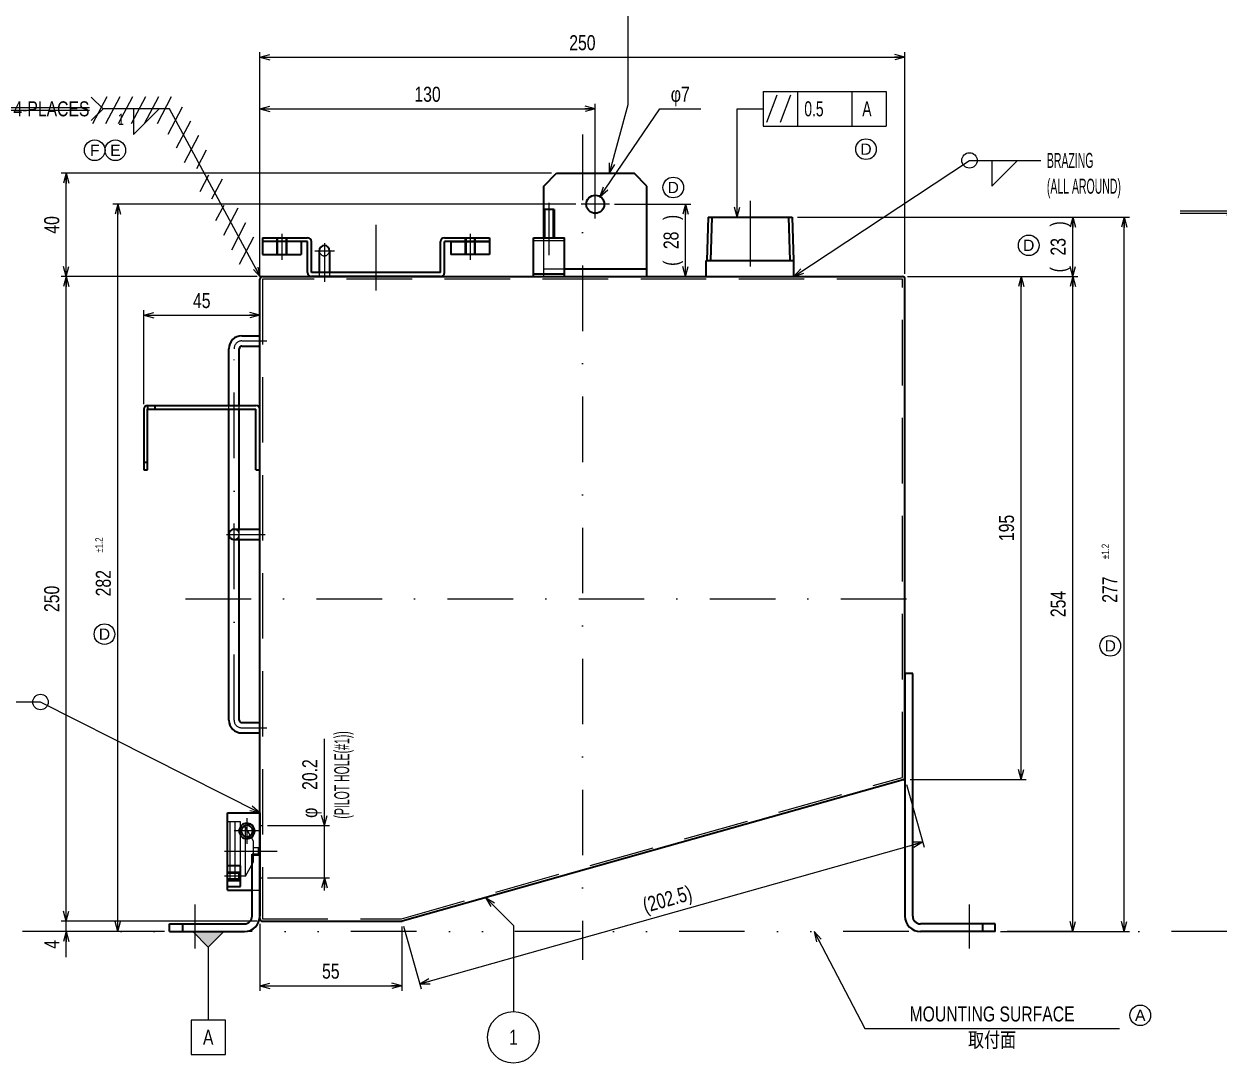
# Model space of a CAD drawing. Header units: millimetres. Extents: x 10 to 832, y 7 to 590.
# Drawn here: x 226.8 to 458.4, y 195 to 396.5 of the extents above; entities that cross this region are included whole.
import ezdxf
from ezdxf.enums import TextEntityAlignment as Align

# ---------------------------------------------------------------- set-up
doc = ezdxf.new("R2010")
doc.units = ezdxf.units.MM
for name, pattern in [('DASHDOT', [25.3, 12.7, -6.3, 0, -6.3]), ('DASHED', [19, 12.7, -6.3]), ('DIVIDE', [31.6, 12.7, -6.3, 0, -6.3, 0, -6.3])]:
    doc.linetypes.add(name, pattern=pattern)
for name, color, linetype in [('GR1_01', 7, 'Continuous'), ('GR1_02', 7, 'Continuous'), ('GR1_03', 7, 'Continuous'), ('GR1_04', 7, 'Continuous'), ('GR1_05', 7, 'Continuous'), ('GR1_06', 7, 'Continuous'), ('GR1_15', 7, 'Continuous'), ('GR1_16', 7, 'Continuous')]:
    doc.layers.add(name, color=color, linetype=linetype)
doc.styles.add('HG丸ｺﾞｼｯｸM-PRO', font='')
doc.styles.get('HG丸ｺﾞｼｯｸM-PRO').set_extended_font_data('HG丸ｺﾞｼｯｸM-PRO')

# ---------------------------------------------------------------- blocks, each defined once
blk = doc.blocks.new('BLKF025')
at = {"layer": 'GR1_01', "color": 3, "linetype": 'Continuous', "lineweight": 35}
for p, q in [((273, 347.5), (397, 347.5)), ((272.5, 223), (272.5, 347)), ((397.5, 250.38), (397.5, 347)), ((397.14, 249.9), (300.07, 222.52)), ((273, 222.5), (299.93, 222.5))]:
    blk.add_line(p, q, dxfattribs=at)
at = {"layer": 'GR1_01', "color": 4, "linetype": 'DASHED', "lineweight": 13}
for p, q in [((397, 347), (273, 347)), ((273, 347), (273, 223)), ((397, 250.38), (397, 347)), ((299.93, 223), (397, 250.38)), ((273, 223), (299.93, 223))]:
    blk.add_line(p, q, dxfattribs=at)
at = {"layer": 'GR1_01', "color": 3, "linetype": 'Continuous', "lineweight": 35}
for centre, start, end in [((273, 347), 90, 180), ((397, 347), 0, 90), ((397, 250.38), 285.7512, 0), ((273, 223), 180, 270), ((299.93, 223), 270, 285.7512)]:
    blk.add_arc(centre, 0.5, start, end, dxfattribs=at)
blk = doc.blocks.new('BLKF030')
at = {"layer": 'GR1_02', "color": 3, "linetype": 'Continuous', "lineweight": 35}
for p, q in [((271, 223.5), (271, 235.5)), ((271, 235.5), (272.5, 235.5)), ((272.5, 235.5), (272.5, 223.5)), ((255, 222), (269.5, 222)), ((255, 220.5), (255, 222)), ((255, 220.5), (269.5, 220.5)), ((257.5, 222), (257.5, 220.5))]:
    blk.add_line(p, q, dxfattribs=at)
at = {"layer": 'GR1_02', "color": 4, "linetype": 'DASHDOT', "lineweight": 13}
blk.add_line((260, 217.25), (260, 225.73), dxfattribs=at)
at = {"layer": 'GR1_02', "color": 3, "linetype": 'Continuous', "lineweight": 35}
for radius in [1.5, 3]:
    blk.add_arc((269.5, 223.5), radius, 270, 0, dxfattribs=at)
blk = doc.blocks.new('BLKF031')
at = {"layer": 'GR1_02', "color": 3, "linetype": 'Continuous', "lineweight": 35}
for p, q in [((397.5, 270.5), (397.5, 223.5)), ((399, 270.5), (397.5, 270.5)), ((399, 223.5), (399, 270.5)), ((415, 222), (400.5, 222)), ((415, 220.5), (400.5, 220.5)), ((412.5, 222), (412.5, 220.5)), ((415, 220.5), (415, 222))]:
    blk.add_line(p, q, dxfattribs=at)
at = {"layer": 'GR1_02', "color": 4, "linetype": 'DASHDOT', "lineweight": 13}
blk.add_line((410, 217.25), (410, 225.73), dxfattribs=at)
at = {"layer": 'GR1_02', "color": 3, "linetype": 'Continuous', "lineweight": 35}
for radius in [3, 1.5]:
    blk.add_arc((400.5, 223.5), radius, 180, 270, dxfattribs=at)
blk = doc.blocks.new('BLKF033')
at = {"layer": 'GR1_02', "color": 3, "linetype": 'Continuous', "lineweight": 35}
for p, q in [((327.5, 365), (330, 367.5)), ((330, 367.5), (345, 367.5)), ((347.5, 365), (345, 367.5)), ((327.5, 355), (327.5, 365)), ((347.5, 347.5), (347.5, 365)), ((327.5, 347.5), (347.5, 347.5)), ((331.5, 349), (347.5, 349))]:
    blk.add_line(p, q, dxfattribs=at)
at = {"layer": 'GR1_02', "color": 4, "linetype": 'DASHDOT', "lineweight": 13}
for p, q in [((337.5, 358.75), (337.5, 364.25)), ((340.25, 361.5), (334.75, 361.5))]:
    blk.add_line(p, q, dxfattribs=at)
at = {"layer": 'GR1_02', "color": 4, "linetype": 'DASHED', "lineweight": 13}
for p, q in [((327.5, 347.5), (327.5, 355)), ((327.5, 349), (331.5, 349))]:
    blk.add_line(p, q, dxfattribs=at)
at = {"layer": 'GR1_02', "color": 3, "linetype": 'Continuous', "lineweight": 35}
blk.add_circle((337.5, 361.5), 1.75, dxfattribs=at)
blk = doc.blocks.new('BLKF034')
at = {"layer": 'GR1_03', "color": 4, "linetype": 'DASHDOT', "lineweight": 13}
blk.add_line((367.5, 362.16), (367.5, 345), dxfattribs=at)
at = {"layer": 'GR1_03', "color": 3, "linetype": 'Continuous', "lineweight": 35}
for p, q in [((359.35, 359), (359.09, 350.6)), ((359.35, 359), (375.65, 359)), ((360.09, 359), (359.83, 350.6)), ((374.91, 359), (375.17, 350.6)), ((375.65, 359), (375.91, 350.6)), ((359, 347.5), (359, 350.6)), ((359, 350.6), (376, 350.6)), ((376, 347.5), (376, 350.6))]:
    blk.add_line(p, q, dxfattribs=at)
blk = doc.blocks.new('FXTIP_ARROW_S')
at = {"color": 0, "linetype": 'Continuous', "lineweight": -2}
for q in [(-1, 0), (-0.97, 0.26), (-0.97, -0.26)]:
    blk.add_line((0, 0), q, dxfattribs=at)
blk = doc.blocks.new('FXTIP_ARROW_E')
at = {"color": 0, "linetype": 'Continuous', "lineweight": -2}
for q in [(-1, 0), (-0.97, 0.26), (-0.97, -0.26)]:
    blk.add_line((0, 0), q, dxfattribs=at)
blk = doc.blocks.new('BLKF041')
at = {"layer": 'GR1_02', "color": 3, "linetype": 'Continuous', "lineweight": 35}
for p, q in [((250.75, 322.5), (271.75, 322.5)), ((250.75, 322.5), (250.75, 321.75)), ((252.25, 321.75), (252.25, 322.5)), ((250, 321.75), (250, 310)), ((250.75, 321.75), (271.75, 321.75)), ((250.75, 310), (250.75, 321.75)), ((271.75, 310), (271.75, 321.75)), ((272.5, 310), (272.5, 321.75)), ((250, 311.5), (250.75, 311.5)), ((250, 310), (250.75, 310)), ((271.75, 310), (272.5, 310))]:
    blk.add_line(p, q, dxfattribs=at)
for centre, start, end in [((250.75, 321.75), 90, 180), ((271.75, 321.75), 0, 90)]:
    blk.add_arc(centre, 0.75, start, end, dxfattribs=at)
blk = doc.blocks.new('BLKF044')
at = {"layer": 'GR1_06', "color": 3, "linetype": 'Continuous', "lineweight": 35}
for p, q in [((266.25, 228.5), (266.25, 243.5)), ((266.25, 243.5), (272.5, 243.5)), ((272.5, 243.5), (272.5, 228.5)), ((268.75, 233.245544), (266.25, 233.245544)), ((268.75, 229.245544), (268.75, 233.245544)), ((266.25, 229.245544), (268.75, 229.245544)), ((266.25, 228.5), (271, 228.5))]:
    blk.add_line(p, q, dxfattribs=at)
at = {"layer": 'GR1_06', "color": 4, "linetype": 'DASHED', "lineweight": 13}
for p, q in [((268.75, 241.75), (266.25, 241.75)), ((266.75, 230.25), (266.75, 241.75)), ((267.75, 230.25), (267.75, 241.75)), ((268.75, 230.25), (268.75, 241.75)), ((269.75, 240.75), (268.75, 240.75)), ((269.75, 231.25), (269.75, 240.75)), ((271.25, 238), (269.75, 240.75)), ((271.25, 234), (271.25, 238)), ((272.25, 236.75), (271.25, 236.75)), ((272.25, 235.25), (272.25, 236.75)), ((269.75, 231.25), (271.25, 234)), ((272.25, 235.25), (271.25, 235.25)), ((266.25, 233.245544), (266.25, 229.245544)), ((268.75, 231.995544), (266.25, 231.995544)), ((268.75, 231.745544), (266.25, 231.745544)), ((268.4, 230.25), (268.4, 231.995544)), ((268.75, 230.745544), (266.25, 230.745544)), ((268.75, 230.495544), (266.25, 230.495544)), ((268.75, 230.25), (266.25, 230.25)), ((269.75, 231.25), (268.75, 231.25)), ((271, 228.5), (272.5, 228.5))]:
    blk.add_line(p, q, dxfattribs=at)
at = {"layer": 'GR1_06', "color": 4, "linetype": 'DASHDOT', "lineweight": 13}
for p, q in [((270, 242.5), (270, 237.5)), ((272.5, 240), (267.5, 240)), ((275.83568, 236), (265.626224, 236)), ((269.140006, 231.245544), (265.668995, 231.245544))]:
    blk.add_line(p, q, dxfattribs=at)
at = {"layer": 'GR1_06', "color": 3, "linetype": 'Continuous', "lineweight": 35}
for radius, start, end in [(1.5, 48.189685, 311.810315), (1.125, 27.266044, 332.733956), (1.5, 311.810315, 48.189685), (1.125, 332.733956, 27.266044)]:
    blk.add_arc((270, 240), radius, start, end, dxfattribs=at)
blk = doc.blocks.new('BLKF048')
at = {"layer": 'GR1_02', "color": 4, "linetype": 'DASHDOT', "lineweight": 13}
blk.add_line((328.5, 361.78), (328.5, 351.65), dxfattribs=at)
at = {"layer": 'GR1_02', "color": 3, "linetype": 'Continuous', "lineweight": 35}
for p, q in [((327.5, 360.5), (327.5, 355)), ((329.5, 360.5), (327.5, 360.5)), ((329.5, 360.5), (329.5, 355)), ((325.5, 347.5), (325.5, 355)), ((325.5, 355), (331.5, 355)), ((331.5, 347.5), (331.5, 355)), ((325.5, 348), (331.5, 348))]:
    blk.add_line(p, q, dxfattribs=at)
at = {"layer": 'GR1_02', "color": 4, "linetype": 'Continuous', "lineweight": 13}
for p, q in [((327.75, 360.5), (327.75, 355)), ((329.25, 360.5), (329.25, 355))]:
    blk.add_line(p, q, dxfattribs=at)
at = {"layer": 'GR1_02', "color": 4, "linetype": 'DASHED', "lineweight": 13}
blk.add_line((325.5, 354.5), (331.5, 354.5), dxfattribs=at)
blk = doc.blocks.new('BLKF058')
at = {"layer": 'GR1_04', "color": 4, "linetype": 'DASHDOT', "lineweight": 13}
for p, q in [((267.5, 295.66), (267.5, 299.48)), ((266.04, 297.5), (273.56, 297.5))]:
    blk.add_line(p, q, dxfattribs=at)
at = {"layer": 'GR1_04', "color": 3, "linetype": 'Continuous', "lineweight": 35}
for p, q in [((267.5, 298.5), (272.5, 298.5)), ((267.5, 296.5), (272.5, 296.5))]:
    blk.add_line(p, q, dxfattribs=at)
blk.add_arc((267.5, 297.5), 1, 90, 270, dxfattribs=at)
at = {"layer": 'GR1_04', "color": 4, "linetype": 'DASHED', "lineweight": 13}
blk.add_arc((267.5, 297.5), 1, 270, 90, dxfattribs=at)
blk = doc.blocks.new('BLKF061')
at = {"layer": 'GR1_04', "color": 4, "linetype": 'DASHDOT', "lineweight": 13}
for p, q in [((283.16, 352.5), (286.98, 352.5)), ((285, 353.96), (285, 346.44))]:
    blk.add_line(p, q, dxfattribs=at)
at = {"layer": 'GR1_04', "color": 3, "linetype": 'Continuous', "lineweight": 35}
for p, q in [((284, 352.5), (284, 348.25)), ((286, 352.5), (286, 348.25))]:
    blk.add_line(p, q, dxfattribs=at)
at = {"layer": 'GR1_04', "color": 4, "linetype": 'DASHED', "lineweight": 13}
for p, q in [((284, 348.25), (284, 347.5)), ((286, 348.25), (286, 347.5))]:
    blk.add_line(p, q, dxfattribs=at)
at = {"layer": 'GR1_04', "color": 3, "linetype": 'Continuous', "lineweight": 35}
blk.add_arc((285, 352.5), 1, 0, 180, dxfattribs=at)
at = {"layer": 'GR1_04', "color": 4, "linetype": 'DASHED', "lineweight": 13}
blk.add_arc((285, 352.5), 1, 180, 0, dxfattribs=at)
blk = doc.blocks.new('BLKF062')
at = {"layer": 'GR1_04', "color": 3, "linetype": 'Continuous', "lineweight": 35}
for p, q in [((269, 336), (272.5, 336)), ((266.5, 322.5), (266.5, 333.5)), ((268.5, 322.5), (268.5, 333.5)), ((269, 334), (272.5, 334)), ((266.5, 261.5), (266.5, 321.75)), ((268.5, 298.5), (268.5, 321.75)), ((268.5, 261.5), (268.5, 296.5)), ((269, 261), (272.5, 261)), ((269, 259), (272.5, 259))]:
    blk.add_line(p, q, dxfattribs=at)
at = {"layer": 'GR1_04', "color": 4, "linetype": 'DASHDOT', "lineweight": 13}
for p, q in [((267.5, 261.5), (267.5, 333.5)), ((269, 335), (273.86, 335)), ((269, 260), (273.86, 260))]:
    blk.add_line(p, q, dxfattribs=at)
at = {"layer": 'GR1_04', "color": 4, "linetype": 'DASHED', "lineweight": 13}
for p, q in [((266.5, 321.75), (266.5, 322.5)), ((268.5, 321.75), (268.5, 322.5)), ((268.5, 296.5), (268.5, 298.5))]:
    blk.add_line(p, q, dxfattribs=at)
at = {"layer": 'GR1_04', "color": 3, "linetype": 'Continuous', "lineweight": 35}
for centre, radius, start, end in [((269, 333.5), 2.5, 90, 180), ((269, 333.5), 0.5, 90, 180), ((269, 261.5), 2.5, 180, 270), ((269, 261.5), 0.5, 180, 270)]:
    blk.add_arc(centre, radius, start, end, dxfattribs=at)
at = {"layer": 'GR1_04', "color": 4, "linetype": 'DASHDOT', "lineweight": 13}
for centre, start, end in [((269, 333.5), 90, 180), ((269, 261.5), 180, 270)]:
    blk.add_arc(centre, 1.5, start, end, dxfattribs=at)
blk = doc.blocks.new('BLKF157')
at = {"layer": 'GR1_02', "color": 3, "linetype": 'Continuous', "lineweight": 35}
for p, q in [((273, 355), (281.75, 355)), ((273, 355), (273, 354.25)), ((308.25, 355), (317, 355)), ((317, 355), (317, 354.25)), ((281.75, 354.25), (273, 354.25)), ((281.75, 348.25), (281.75, 354.25)), ((282.5, 348.25), (282.5, 354.25)), ((307.5, 348.25), (307.5, 354.25)), ((317, 354.25), (308.25, 354.25)), ((308.25, 348.25), (308.25, 354.25)), ((307.5, 348.25), (282.5, 348.25)), ((307.5, 347.5), (282.5, 347.5))]:
    blk.add_line(p, q, dxfattribs=at)
for centre, start, end in [((281.75, 354.25), 0, 90), ((308.25, 354.25), 90, 180), ((282.5, 348.25), 180, 270), ((307.5, 348.25), 270, 360)]:
    blk.add_arc(centre, 0.75, start, end, dxfattribs=at)
blk = doc.blocks.new('BLKF158')
at = {"layer": 'GR1_02', "color": 3, "linetype": 'Continuous', "lineweight": 35}
for p, q in [((309.5, 354.25), (317, 354.25)), ((309.5, 354.25), (309.5, 351.75)), ((317, 354.25), (317, 351.75)), ((317, 351.75), (309.5, 351.75))]:
    blk.add_line(p, q, dxfattribs=at)
blk = doc.blocks.new('BLKF159')
at = {"layer": 'GR1_02', "color": 3, "linetype": 'Continuous', "lineweight": 35}
for p, q in [((280.5, 354.25), (273, 354.25)), ((273, 354.25), (273, 351.75)), ((280.5, 354.25), (280.5, 351.75)), ((273, 351.75), (280.5, 351.75))]:
    blk.add_line(p, q, dxfattribs=at)
blk = doc.blocks.new('BLKF156')
at = {"layer": 'GR1_02', "color": 4, "linetype": 'DASHDOT', "lineweight": 13}
for p, q in [((295, 357.5), (295, 342.5)), ((276.75, 355.79), (276.75, 350.72)), ((313.25, 355.79), (313.25, 350.72))]:
    blk.add_line(p, q, dxfattribs=at)
at = {"layer": 'GR1_02', "color": 3, "linetype": 'Continuous', "lineweight": 35}
for name in ['BLKF157', 'BLKF159', 'BLKF158']:
    blk.add_blockref(name, (0, 0), dxfattribs=at)
blk = doc.blocks.new('BLKF160')
at = {"layer": 'GR1_02', "color": 4, "linetype": 'DASHED', "lineweight": 13}
for p, q in [((275.75, 355), (275.75, 351.75)), ((275.95, 355), (275.95, 351.75)), ((277.55, 355), (277.55, 351.75)), ((277.75, 355), (277.75, 351.75))]:
    blk.add_line(p, q, dxfattribs=at)
blk = doc.blocks.new('BLKF161')
at = {"layer": 'GR1_02', "color": 4, "linetype": 'DASHED', "lineweight": 13}
for p, q in [((312.25, 355), (312.25, 351.75)), ((312.45, 355), (312.45, 351.75)), ((314.05, 355), (314.05, 351.75)), ((314.25, 355), (314.25, 351.75))]:
    blk.add_line(p, q, dxfattribs=at)
blk = doc.blocks.new('BLKF155')
at = {"layer": 'GR1_02', "color": 3, "linetype": 'DASHDOT', "lineweight": 13}
blk.add_blockref('BLKF156', (0, 0), dxfattribs=at)
at = {"layer": 'GR1_02', "color": 4, "linetype": 'DASHED', "lineweight": 13}
for name in ['BLKF160', 'BLKF161']:
    blk.add_blockref(name, (0, 0), dxfattribs=at)
blk = doc.blocks.new('BLKF179')
at = {"layer": 'GR1_05', "color": 4, "linetype": 'Continuous', "lineweight": 13}
blk.add_circle((437.28, 275.89), 2, dxfattribs=at)
at = {"layer": 'GR1_05', "color": 4, "linetype": 'Continuous', "lineweight": 13, "style": 'HG丸ｺﾞｼｯｸM-PRO', "width": 1.042833}
blk.add_text('D', height=2.18, dxfattribs=at).set_placement((437.28, 275.89), align=Align.MIDDLE_CENTER)
blk = doc.blocks.new('BLKF180')
at = {"layer": 'GR1_05', "color": 4, "linetype": 'Continuous', "lineweight": 13}
blk.add_circle((242.4, 278.16), 2, dxfattribs=at)
at = {"layer": 'GR1_05', "color": 4, "linetype": 'Continuous', "lineweight": 13, "style": 'HG丸ｺﾞｼｯｸM-PRO', "width": 1.042833}
blk.add_text('D', height=2.18, dxfattribs=at).set_placement((242.4, 278.16), align=Align.MIDDLE_CENTER)
blk = doc.blocks.new('BLKF183')
at = {"layer": 'GR1_05', "color": 4, "linetype": 'Continuous', "lineweight": 13}
blk.add_circle((389.95, 372.18), 2, dxfattribs=at)
at = {"layer": 'GR1_05', "color": 4, "linetype": 'Continuous', "lineweight": 13, "style": 'HG丸ｺﾞｼｯｸM-PRO', "width": 1.042833}
blk.add_text('D', height=2.18, dxfattribs=at).set_placement((389.95, 372.18), align=Align.MIDDLE_CENTER)
blk = doc.blocks.new('BLKF186')
at = {"layer": 'GR1_05', "color": 4, "linetype": 'Continuous', "lineweight": 13}
blk.add_circle((443.09, 204.26), 2, dxfattribs=at)
at = {"layer": 'GR1_05', "color": 4, "linetype": 'Continuous', "lineweight": 13, "style": 'HG丸ｺﾞｼｯｸM-PRO', "width": 1.042301}
blk.add_text('A', height=2.18, dxfattribs=at).set_placement((443.09, 204.26), align=Align.MIDDLE_CENTER)
blk = doc.blocks.new('BLKF188')
at = {"layer": 'GR1_05', "color": 4, "linetype": 'Continuous', "lineweight": 13}
blk.add_circle((352.6, 364.75), 2, dxfattribs=at)
at = {"layer": 'GR1_05', "color": 4, "linetype": 'Continuous', "lineweight": 13, "style": 'HG丸ｺﾞｼｯｸM-PRO', "width": 1.042833}
blk.add_text('D', height=2.18, dxfattribs=at).set_placement((352.6, 364.75), align=Align.MIDDLE_CENTER)
blk = doc.blocks.new('BLKF200')
at = {"layer": 'GR1_16', "color": 4, "linetype": 'Continuous', "lineweight": 13}
for p, q in [((370, 383.33), (370, 376.67)), ((370, 383.33), (393.89, 383.33)), ((372.67, 382.67), (370.67, 377.33)), ((375.33, 382.67), (373.33, 377.33)), ((376.67, 383.33), (376.67, 376.67)), ((387.23, 383.33), (387.23, 376.67)), ((393.89, 383.33), (393.89, 376.67)), ((365, 359), (365, 380)), ((365, 380), (370, 380)), ((370, 376.67), (393.89, 376.67))]:
    blk.add_line(p, q, dxfattribs=at)
at = {"layer": 'GR1_16', "color": 4, "linetype": 'Continuous', "lineweight": 13, "xscale": 2, "yscale": 2, "rotation": 270}
blk.add_blockref('FXTIP_ARROW_S', (365, 359), dxfattribs=at)
at = {"layer": 'GR1_16', "color": 3, "linetype": 'Continuous', "lineweight": 35, "style": 'HG丸ｺﾞｼｯｸM-PRO'}
for s, height, width, p in [('0.5', 2.909, 0.690948, (378, 380)), ('A', 2.91, 0.693205, (389.23, 380))]:
    blk.add_text(s, height=height, dxfattribs=dict(at, width=width)).set_placement(p, align=Align.MIDDLE_LEFT)
blk = doc.blocks.new('BLKF201')
at = {"layer": 'GR1_05', "color": 4, "linetype": 'Continuous', "lineweight": 13}
blk.add_circle((421.48, 353.54), 2, dxfattribs=at)
at = {"layer": 'GR1_05', "color": 4, "linetype": 'Continuous', "lineweight": 13, "style": 'HG丸ｺﾞｼｯｸM-PRO', "width": 1.042833}
blk.add_text('D', height=2.18, dxfattribs=at).set_placement((421.48, 353.54), align=Align.MIDDLE_CENTER)
blk = doc.blocks.new('BLKF218')
at = {"layer": 'GR1_05', "color": 4, "linetype": 'Continuous', "lineweight": 13}
blk.add_circle((244.5, 371.97), 2, dxfattribs=at)
at = {"layer": 'GR1_05', "color": 4, "linetype": 'Continuous', "lineweight": 13, "style": 'HG丸ｺﾞｼｯｸM-PRO', "width": 1.04259}
blk.add_text('E', height=2.18, dxfattribs=at).set_placement((244.5, 371.97), align=Align.MIDDLE_CENTER)
blk = doc.blocks.new('BLKF221')
at = {"layer": 'GR1_05', "color": 4, "linetype": 'Continuous', "lineweight": 13}
blk.add_circle((240.5, 371.97), 2, dxfattribs=at)
at = {"layer": 'GR1_05', "color": 4, "linetype": 'Continuous', "lineweight": 13, "style": 'HG丸ｺﾞｼｯｸM-PRO', "width": 1.042153}
blk.add_text('F', height=2.18, dxfattribs=at).set_placement((240.5, 371.97), align=Align.MIDDLE_CENTER)
blk = doc.blocks.new('BLKF224')
at = {"layer": 'GR1_05', "color": 4, "linetype": 'Continuous', "lineweight": 13}
for p, q in [((474.83, 362.29), (477.12, 360)), ((477.85, 362.35), (475.08, 357.07)), ((480.35, 362.35), (477.58, 357.07)), ((482.85, 362.35), (480.08, 357.07)), ((485.35, 362.35), (482.58, 357.07)), ((487.85, 362.35), (485.08, 357.07)), ((490.35, 362.35), (487.58, 357.07)), ((450.8, 360.25), (474.48, 360.25)), ((450.8, 359.75), (474.48, 359.75)), ((474.83, 357.71), (477.12, 360)), ((490, 360), (477.12, 360)), ((483.02, 360), (483.02, 355)), ((483.02, 355), (488.02, 360)), ((492.5, 360), (489.73, 354.72)), ((498.91, 347.37), (490, 360)), ((495.01, 357.1), (492.24, 351.83)), ((497.31, 354.25), (494.54, 348.97)), ((499.52, 351.74), (496.76, 346.46))]:
    blk.add_line(p, q, dxfattribs=at)
at = {"layer": 'GR1_05', "color": 4, "linetype": 'Continuous', "lineweight": 13, "xscale": 2, "yscale": 2, "rotation": 305.2093852488824}
blk.add_blockref('FXTIP_ARROW_S', (498.91, 347.37), dxfattribs=at)
at = {"layer": 'GR1_05', "color": 3, "linetype": 'Continuous', "lineweight": 35, "style": 'HG丸ｺﾞｼｯｸM-PRO', "width": 0.78274}
blk.add_text('4-PLACES', height=2.909, dxfattribs=at).set_placement((474.48, 360), align=Align.MIDDLE_RIGHT)
at = {"layer": 'GR1_05', "color": 3, "linetype": 'Continuous', "lineweight": 35, "style": 'HG丸ｺﾞｼｯｸM-PRO', "width": 0.691275}
blk.add_text('1', height=2.18, dxfattribs=at).set_placement((480.59, 357.96), align=Align.MIDDLE_CENTER)
blk = doc.blocks.new('BLKF225')
at = {"layer": 'GR1_05', "color": 4, "linetype": 'Continuous', "lineweight": 13}
for p, q in [((239.83, 382.29), (242.12, 380)), ((242.85, 382.35), (240.08, 377.07)), ((245.35, 382.35), (242.58, 377.07)), ((247.85, 382.35), (245.08, 377.07)), ((250.35, 382.35), (247.58, 377.07)), ((252.85, 382.35), (250.08, 377.07)), ((255.35, 382.35), (252.58, 377.07)), ((215.8, 380.25), (239.48, 380.25)), ((239.83, 377.71), (242.12, 380)), ((255, 380), (242.12, 380)), ((248.02, 380), (248.02, 375)), ((248.02, 375), (253.02, 380)), ((257.47, 380.32), (254.7, 375.04)), ((272.66, 347.37), (255, 380)), ((215.8, 379.75), (239.48, 379.75)), ((259.06, 377.64), (256.3, 372.36)), ((260.59, 374.82), (257.82, 369.54)), ((262.12, 372), (260.2, 368.34)), ((262.56, 367.12), (260.87, 363.9)), ((265.17, 366.36), (263.13, 362.49)), ((265.51, 361.29), (263.92, 358.27)), ((268.22, 360.73), (265.45, 355.45)), ((269.74, 357.91), (266.98, 352.63)), ((271.27, 355.09), (268.5, 349.81))]:
    blk.add_line(p, q, dxfattribs=at)
at = {"layer": 'GR1_05', "color": 4, "linetype": 'Continuous', "lineweight": 13, "xscale": 2, "yscale": 2, "rotation": 298.4267730227574}
blk.add_blockref('FXTIP_ARROW_S', (272.66, 347.37), dxfattribs=at)
at = {"layer": 'GR1_05', "color": 3, "linetype": 'Continuous', "lineweight": 35, "style": 'HG丸ｺﾞｼｯｸM-PRO', "width": 0.78274}
blk.add_text('4-PLACES', height=2.909, dxfattribs=at).set_placement((239.48, 380), align=Align.MIDDLE_RIGHT)
at = {"layer": 'GR1_05', "color": 3, "linetype": 'Continuous', "lineweight": 35, "style": 'HG丸ｺﾞｼｯｸM-PRO', "width": 0.691275}
blk.add_text('1', height=2.18, dxfattribs=at).set_placement((245.59, 377.96), align=Align.MIDDLE_CENTER)

msp = doc.modelspace()

# ---------------------------------------------------------------- hatches: boundary and pattern name
at = {"layer": 'GR1_16', "linetype": 'Continuous', "lineweight": -3}
msp.add_hatch(color=254, dxfattribs=at).paths.add_polyline_path([(265.5, 220.5), (262.5, 217.5), (259.5, 220.5)], flags=0)

# ---------------------------------------------------------------- linework, layer by layer
at = {"layer": 'GR1_01', "color": 4, "linetype": 'DASHDOT', "lineweight": 13}
for p, q in [((335, 375), (335, 215)), ((258.09, 285), (403.01, 285))]:
    msp.add_line(p, q, dxfattribs=at)
at = {"layer": 'GR1_01', "color": 4, "linetype": 'DASHED', "lineweight": 13}
for p, q in [((272.5, 241.05), (273, 241.05)), ((272.5, 230.95), (273, 230.95))]:
    msp.add_line(p, q, dxfattribs=at)
at = {"layer": 'GR1_15', "color": 4, "linetype": 'Continuous', "lineweight": 13}
for p, q in [((343.85, 380.82), (343.85, 400)), ((340.28, 367.5), (343.85, 380.82)), ((316.23, 227.08), (321.63, 221.68)), ((321.63, 221.68), (321.63, 205))]:
    msp.add_line(p, q, dxfattribs=at)
msp.add_circle((321.63, 200), 5, dxfattribs=at)
at = {"layer": 'GR1_16', "color": 4, "linetype": 'Continuous', "lineweight": 13}
for p, q in [((272.5, 348), (272.5, 391)), ((272.5, 390), (397.5, 390)), ((397.5, 348), (397.5, 391)), ((272.5, 348), (272.5, 381)), ((272.5, 380), (337.5, 380)), ((337.5, 363.75), (337.5, 381)), ((338.43, 362.98), (350, 380)), ((350, 380), (357.92, 380)), ((376, 347.5), (410, 370)), ((410, 370), (423.84, 370)), ((414.32, 370), (414.32, 365)), ((414.32, 365), (419.32, 370)), ((329, 367.5), (234, 367.5)), ((235, 347.5), (235, 367.5)), ((333.75, 361.5), (244, 361.5)), ((245, 220.5), (245, 361.5)), ((341.25, 361.5), (356, 361.5)), ((355, 347.5), (355, 361.5)), ((376.65, 359), (441, 359)), ((376.65, 359), (431, 359)), ((430, 347.5), (430, 359)), ((440, 220.5), (440, 359)), ((272, 347.5), (234, 347.5)), ((272, 347.5), (234, 347.5)), ((235, 222.5), (235, 347.5)), ((398, 347.5), (421, 347.5)), ((398, 347.5), (431, 347.5)), ((398, 347.5), (431, 347.5)), ((420, 250), (420, 347.5)), ((430, 220.5), (430, 347.5)), ((250, 322.75), (250, 341)), ((250, 340), (272.5, 340)), ((230, 265), (217.12, 265)), ((272.5, 243.5), (230, 265)), ((285, 241.05), (285, 257.85)), ((397.77, 249.04), (401.2, 236.86)), ((398.5, 250), (421, 250)), ((274, 241.05), (286, 241.05)), ((285, 230.95), (285, 241.05)), ((303.5, 210.35), (400.93, 237.83)), ((274, 230.95), (286, 230.95)), ((285, 228.45), (285, 230.95)), ((272, 222.5), (234, 222.5)), ((235, 220.5), (235, 222.5)), ((254, 220.5), (234, 220.5)), ((235, 215.54), (235, 220.5)), ((254, 220.5), (244, 220.5)), ((262.5, 217.5), (259.5, 220.5)), ((259.5, 220.5), (265.5, 220.5)), ((265.5, 220.5), (262.5, 217.5)), ((272.5, 222), (272.5, 209)), ((300, 221.5), (300, 209)), ((300.34, 221.56), (303.77, 209.38)), ((379.91, 220.5), (389.7, 201.7)), ((416, 220.5), (431, 220.5)), ((416, 220.5), (441, 220.5)), ((262.5, 217.5), (262.5, 203.33)), ((272.5, 210), (300, 210)), ((265.83, 203.33), (259.17, 203.33)), ((259.17, 203.33), (259.17, 196.67)), ((265.83, 196.67), (265.83, 203.33)), ((389.7, 201.7), (439.06, 201.7)), ((259.17, 196.67), (265.83, 196.67))]:
    msp.add_line(p, q, dxfattribs=at)
at = {"layer": 'GR1_16', "color": 4, "linetype": 'DIVIDE', "lineweight": 13}
msp.add_line((589.03, 220.5), (71.83, 220.5), dxfattribs=at)
at = {"layer": 'GR1_16', "color": 4, "linetype": 'Continuous', "lineweight": 13}
for centre in [(410, 370), (230, 265)]:
    msp.add_circle(centre, 1.5, dxfattribs=at)

# ---------------------------------------------------------------- block references
at = {"layer": 'GR1_01', "color": 3, "linetype": 'Continuous', "lineweight": 35}
msp.add_blockref('BLKF025', (0, 0), dxfattribs=at)
at = {"layer": 'GR1_02', "color": 3, "linetype": 'Continuous', "lineweight": 35}
for name in ['BLKF033', 'BLKF048', 'BLKF041', 'BLKF031', 'BLKF030']:
    msp.add_blockref(name, (0, 0), dxfattribs=at)
at = {"layer": 'GR1_02', "color": 4, "linetype": 'DASHED', "lineweight": 13}
msp.add_blockref('BLKF155', (0, 0), dxfattribs=at)
at = {"layer": 'GR1_03', "color": 3, "linetype": 'Continuous', "lineweight": 35}
msp.add_blockref('BLKF034', (0, 0), dxfattribs=at)
at = {"layer": 'GR1_04', "color": 4, "linetype": 'DASHED', "lineweight": 13}
msp.add_blockref('BLKF061', (0, 0), dxfattribs=at)
at = {"layer": 'GR1_04', "color": 3, "linetype": 'Continuous', "lineweight": 35}
msp.add_blockref('BLKF062', (0, 0), dxfattribs=at)
at = {"layer": 'GR1_04', "color": 3, "linetype": 'Continuous', "lineweight": 13}
msp.add_blockref('BLKF058', (0, 0), dxfattribs=at)
at = {"layer": 'GR1_05', "color": 4, "linetype": 'Continuous', "lineweight": 13}
for name in ['BLKF225', 'BLKF221', 'BLKF218', 'BLKF183', 'BLKF188', 'BLKF224', 'BLKF201', 'BLKF180', 'BLKF179', 'BLKF186']:
    msp.add_blockref(name, (0, 0), dxfattribs=at)
at = {"layer": 'GR1_06', "color": 4, "linetype": 'DASHED', "lineweight": 13}
msp.add_blockref('BLKF044', (0, 0), dxfattribs=at)
at = {"layer": 'GR1_15', "color": 4, "linetype": 'Continuous', "lineweight": 13, "xscale": 2, "yscale": 2}
for p, rotation in [((340.28, 367.5), 254.9999999999998), ((316.23, 227.08), 135)]:
    msp.add_blockref('FXTIP_ARROW_S', p, dxfattribs=dict(at, rotation=rotation))
at = {"layer": 'GR1_16', "color": 4, "linetype": 'Continuous', "lineweight": 13, "xscale": 2, "yscale": 2}
for name, p, rotation in [('FXTIP_ARROW_S', (272.5, 390), 180), ('FXTIP_ARROW_E', (397.5, 390), 360), ('FXTIP_ARROW_S', (272.5, 380), 180), ('FXTIP_ARROW_E', (337.5, 380), 360), ('FXTIP_ARROW_E', (235, 367.5), 90), ('FXTIP_ARROW_S', (338.43, 362.98), 235.7805683648452), ('FXTIP_ARROW_E', (245, 361.5), 90), ('FXTIP_ARROW_E', (355, 361.5), 90), ('FXTIP_ARROW_E', (430, 359), 90), ('FXTIP_ARROW_E', (440, 359), 90), ('FXTIP_ARROW_S', (235, 347.5), 270), ('FXTIP_ARROW_E', (235, 347.5), 90), ('FXTIP_ARROW_S', (355, 347.5), 270), ('FXTIP_ARROW_S', (376, 347.5), 213.4951846737412), ('FXTIP_ARROW_E', (420, 347.5), 90), ('FXTIP_ARROW_S', (430, 347.5), 270), ('FXTIP_ARROW_E', (430, 347.5), 90), ('FXTIP_ARROW_S', (250, 340), 180), ('FXTIP_ARROW_E', (272.5, 340), 360), ('FXTIP_ARROW_S', (420, 250), 270), ('FXTIP_ARROW_S', (272.5, 243.5), 333.1659565292256), ('FXTIP_ARROW_S', (285, 241.05), 270), ('FXTIP_ARROW_E', (400.93, 237.83), 15.75117366345304), ('FXTIP_ARROW_E', (285, 230.95), 90), ('FXTIP_ARROW_S', (235, 222.5), 270), ('FXTIP_ARROW_S', (245, 220.5), 270), ('FXTIP_ARROW_S', (430, 220.5), 270), ('FXTIP_ARROW_S', (440, 220.5), 270), ('FXTIP_ARROW_E', (235, 220.5), 90), ('FXTIP_ARROW_S', (379.91, 220.5), 117.5004383911577), ('FXTIP_ARROW_S', (303.5, 210.35), 195.751173663453), ('FXTIP_ARROW_S', (272.5, 210), 180), ('FXTIP_ARROW_E', (300, 210), 360)]:
    msp.add_blockref(name, p, dxfattribs=dict(at, rotation=rotation))
at = {"layer": 'GR1_16', "color": 4, "linetype": 'Continuous', "lineweight": 13}
msp.add_blockref('BLKF200', (0, 0), dxfattribs=at)

# ---------------------------------------------------------------- texts
at = {"layer": 'GR1_15', "color": 3, "linetype": 'Continuous', "lineweight": 35, "style": 'HG丸ｺﾞｼｯｸM-PRO', "width": 0.784542}
msp.add_text('1', height=2.91, rotation=0, dxfattribs=at).set_placement((321.63, 200), align=Align.MIDDLE_CENTER)
at = {"layer": 'GR1_16', "color": 3, "linetype": 'Continuous', "lineweight": 35, "style": 'HG丸ｺﾞｼｯｸM-PRO'}
for s, height, rotation, width, p in [('250', 2.909, 0, 0.784542, (335, 390.5)), ('130', 2.909, 0, 0.784542, (305, 380.5)), ('40', 2.909, 90, 0.784542, (234.5, 357.5)), (')', 2.91, 90, 0.781868, (354.5, 358.94)), (')', 2.91, 90, 0.781868, (429.5, 357.69)), ('28', 2.909, 90, 0.784542, (354.5, 354.5)), ('23', 2.909, 90, 0.784542, (429.5, 353.25)), ('(', 2.91, 90, 0.781868, (354.5, 350.06)), ('(', 2.91, 90, 0.781868, (429.5, 348.81)), ('45', 2.909, 0, 0.784542, (261.25, 340.5)), ('195', 2.909, 90, 0.784542, (419.5, 298.75)), ('±1.2', 1.455, 90, 0.783726, (242.5, 295.44)), ('±1.2', 1.455, 90, 0.783726, (437.5, 294.19)), ('282', 2.909, 90, 0.784542, (244.5, 288.04)), ('250', 2.909, 90, 0.784542, (234.5, 285)), ('277', 2.909, 90, 0.784542, (439.5, 286.79)), ('254', 2.909, 90, 0.784542, (429.5, 284)), ('20.2', 2.909, 90, 0.784749, (284.5, 250.93)), ('φ', 2.91, 90, 0.781842, (284.5, 243.53)), ('(202.5)', 2.909, 15.7512, 0.784178, (352.08, 224.57)), ('4', 2.91, 90, 0.784542, (234.5, 218.02)), ('55', 2.909, 0, 0.784542, (286.25, 210.5))]:
    msp.add_text(s, height=height, rotation=rotation, dxfattribs=dict(at, width=width)).set_placement(p, align=Align.BOTTOM_CENTER)
for s, height, width, p in [('φ7', 2.909, 0.782992, (353.96, 380.5)), ('MOUNTING SURFACE', 2.9091, 0.782665, (414.38, 202.2)), ('取付面', 2.909, 0.781842, (414.38, 197.2))]:
    msp.add_text(s, height=height, dxfattribs=dict(at, width=width)).set_placement(p, align=Align.BOTTOM_CENTER)
for s, height, width, p in [('BRAZING', 2.909, 0.522085, (425, 370)), ('(ALL AROUND)', 2.9091, 0.52248, (425, 365))]:
    msp.add_text(s, height=height, dxfattribs=dict(at, width=width)).set_placement(p, align=Align.MIDDLE_LEFT)
at = {"layer": 'GR1_16', "color": 3, "linetype": 'Continuous', "lineweight": 35, "style": 'HG丸ｺﾞｼｯｸM-PRO', "width": 0.522273}
msp.add_text('(PILOT HOLE(#1))', height=2.9091, rotation=90, dxfattribs=at).set_placement((288.37, 242.4), align=Align.MIDDLE_LEFT)
at = {"layer": 'GR1_16', "color": 3, "linetype": 'Continuous', "lineweight": 35, "style": 'HG丸ｺﾞｼｯｸM-PRO', "width": 0.782973}
msp.add_text('A', height=2.91, dxfattribs=at).set_placement((262.5, 200), align=Align.MIDDLE_CENTER)

doc.saveas('drawing.dxf')
